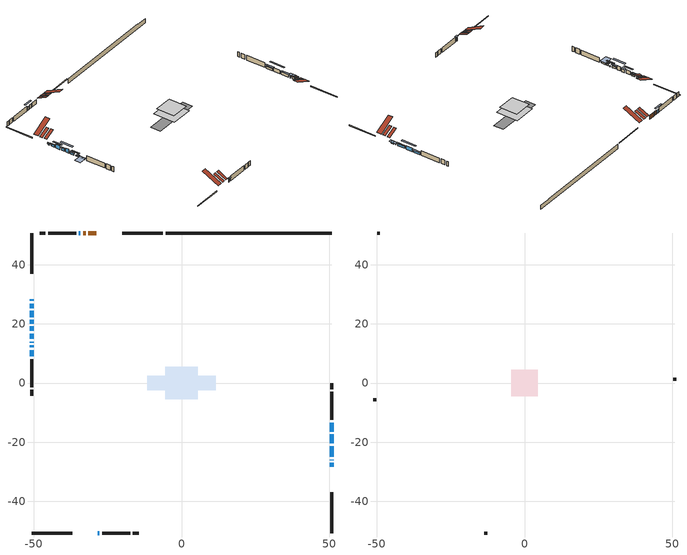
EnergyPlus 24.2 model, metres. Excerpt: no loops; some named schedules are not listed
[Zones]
conditioned space
 floor adiabatic (AdiabaticFloorConstruction): -5.51,-5.51 -5.51,5.51 5.51,5.51 5.51,-5.51 z0.46
 floor foundation (Slab1 construction): -11.55,-2.47 -11.55,2.47 11.55,2.47 11.55,-2.47 z-1.92
 wall outside (RimJoist1 construction): -6.3,50.72 -20.04,50.72 / -50.72,-50.72 -36.98,-50.72 / -50.72,50.72 -50.72,36.98 / 50.72,-50.72 50.72,-36.98 z0.46:0.76
 wall outside (AdiabaticWallConstruction 1): -28.75,50.72 -31.5,50.72 / -32.43,50.72 -33.24,50.72 z0.46:2.49
 wall outside (AdiabaticWallConstruction): -50.72,28.27 -50.72,27.75 / 50.72,-26.12 50.72,-25.94 z0.46:1.3; 50.72,-28.26 50.72,-27.04 z0.46:1.73; -50.72,26.83 -50.72,25.28 z0.46:1.5; -50.72,24.35 -50.72,22.26 / 50.72,-20.42 50.72,-17.37 z0.46:2.29; -50.72,21.34 -50.72,20.07 z0.46:1.83; -50.72,19.14 -50.72,17.61 z0.46:2.49; -50.72,16.69 -50.72,14.91 z0.46:1.32; -50.72,13.98 -50.72,13.67 z0.46:0.94; -34.17,50.72 -34.68,50.72 / -28.26,-50.72 -27.75,-50.72 z0.46:2.14; -50.72,12.75 -50.72,12.06 / 50.72,-16.45 50.72,-13.4 z0.46:1.35; -50.72,11.13 -50.72,9 z0.46:1.07; 50.72,-25.01 50.72,-21.35 z0.46:1.68
 wall outside (Wall1 construction): -35.61,50.72 -45.1,50.72 / -26.83,-50.72 -17.33,-50.72 / -50.72,8.07 -50.72,-1.43 / 50.72,-12.47 50.72,-2.97 z0.46:2.9
 wall outside (Wall2 construction): -46.03,50.72 -47.96,50.72 / -16.4,-50.72 -14.48,-50.72 / -50.72,-2.36 -50.72,-4.28 / 50.72,-2.05 50.72,-0.12 z0.46:2.9
 wall foundation (FoundationWall1 construction): -5.37,50.72,-1.92 -5.37,50.72,0.46 45.11,50.72,0.46 45.11,50.72,0.23 50.72,50.72,0.23 50.72,50.72,-1.92
 window (WindowConstruction 11): -50.72,28.26 -50.72,27.75 z0.46:1.3
 window (WindowConstruction 3): 50.72,-28.26 50.72,-27.04 z0.46:1.73
 window (WindowConstruction 4): -50.72,26.83 -50.72,25.28 z0.46:1.5
 window (WindowConstruction 5): -50.72,24.35 -50.72,22.26 z0.46:2.29
 window (WindowConstruction 6): -50.72,21.33 -50.72,20.07 z0.46:1.83
 window (WindowConstruction 7): -50.72,19.14 -50.72,17.61 z0.46:2.49
 window (WindowConstruction 8): -50.72,16.68 -50.72,14.91 z0.46:1.32
 window (WindowConstruction 9): -50.72,13.98 -50.72,13.67 z0.46:0.94
 window (WindowConstruction 12): -34.17,50.72 -34.68,50.72 z0.46:2.14
 window (WindowConstruction 10): -50.72,12.74 -50.72,12.06 z0.46:1.35
 window (WindowConstruction 15): -50.72,11.13 -50.72,9 z0.46:1.07
 window (WindowConstruction 13): -28.26,-50.72 -27.75,-50.72 z0.46:2.14
 window (WindowConstruction 14): 50.72,-26.12 50.72,-25.94 z0.46:1.3
 window (WindowConstruction): 50.72,-25.01 50.72,-21.35 z0.46:1.68
 window (WindowConstruction 1): 50.72,-20.42 50.72,-17.38 z0.46:2.29
 window (WindowConstruction 2): 50.72,-16.45 50.72,-13.4 z0.46:1.35
 door (Door): -28.75,50.72 -31.5,50.72 z0.46:2.49
 door (Door 1): -32.43,50.72 -33.24,50.72 z0.46:2.49
 ceiling adiabatic (AdiabaticFloorConstruction): 5.51,-5.51 5.51,5.51 -5.51,5.51 -5.51,-5.51 z0.46
 roof outside (Roof2 construction): -25.57,50.72,2.9 -25.57,45.99,5.26 -24.25,45.99,5.26 -24.25,50.72,2.9; -31.44,-50.72,2.9 -31.44,-45.99,5.26 -32.76,-45.99,5.26 -32.76,-50.72,2.9; -50.72,31.44,2.9 -45.99,31.44,5.26 -45.99,32.76,5.26 -50.72,32.76,2.9; 50.72,-31.44,2.9 45.99,-31.44,5.26 45.99,-32.76,5.26 50.72,-32.76,2.9
 roof outside (Roof3 construction): -27.82,50.72,2.9 -27.82,45.99,5.26 -26.5,45.99,5.26 -26.5,50.72,2.9; -29.19,-50.72,2.9 -29.19,-45.99,5.26 -30.51,-45.99,5.26 -30.51,-50.72,2.9; -50.72,29.19,2.9 -45.99,29.19,5.26 -45.99,30.51,5.26 -50.72,30.51,2.9; 50.72,-29.19,2.9 45.99,-29.19,5.26 45.99,-30.51,5.26 50.72,-30.51,2.9
attic - vented
 floor to conditioned space (Floor1 construction Reversed): -4.46,-4.46 -4.46,4.46 4.46,4.46 4.46,-4.46 z2.9
 wall outside (Wall3 construction): -48.89,50.72 -49.79,50.72 / -13.55,-50.72 -12.65,-50.72 / -50.72,-5.21 -50.72,-6.11 / 50.72,0.81 50.72,1.71 z0.46:2.9
 roof outside (Roof1 construction): -23.32,50.72,2.9 -23.32,42.28,7.12 -20.97,42.28,7.12 -20.97,50.72,2.9; -33.69,-50.72,2.9 -33.69,-42.28,7.12 -36.05,-42.28,7.12 -36.05,-50.72,2.9; -50.72,33.69,2.9 -42.28,33.69,7.12 -42.28,36.05,7.12 -50.72,36.05,2.9; 50.72,-33.69,2.9 42.28,-33.69,7.12 42.28,-36.05,7.12 50.72,-36.05,2.9
shading: -50.72,27.46 -50.72,28.56 -51.33,28.56 -51.33,27.46 z1.6; 50.72,-26.75 50.72,-28.56 51.94,-28.56 51.94,-26.75 z2.03; -50.72,24.98 -50.72,27.12 -51.33,27.12 -51.33,24.98 z1.8; -50.72,21.04 -50.72,25.57 -51.33,25.57 -51.33,21.04 z3.51; -50.72,19.77 -50.72,21.63 -51.33,21.63 -51.33,19.77 z2.13; -50.72,15.17 -50.72,21.58 -51.33,21.58 -51.33,15.17 z4.93; -50.72,14.3 -50.72,17.29 -51.33,17.29 -51.33,14.3 z1.93; -50.72,11.84 -50.72,15.81 -51.33,15.81 -51.33,11.84 z2.77; -36.51,50.72 -32.34,50.72 -32.34,51.33 -36.51,51.33 z3.97; -50.72,11.76 -50.72,13.04 -51.33,13.04 -51.33,11.76 z1.65; -50.72,8.7 -50.72,11.43 -54.68,11.43 -54.68,8.7 z1.37; -27.14,-50.72 -28.87,-50.72 -28.87,-51.33 -27.14,-51.33 z2.75; 50.72,-25.33 50.72,-26.72 51.94,-26.72 51.94,-25.33 z1.91; 50.72,-21.05 50.72,-25.31 51.33,-25.31 51.33,-21.05 z1.98; 50.72,-15.24 50.72,-22.55 51.33,-22.55 51.33,-15.24 z4.42; 50.72,-12.79 50.72,-17.06 51.33,-17.06 51.33,-12.79 z1.96
[Building]
Building 1: Terrain=Suburbs
[Site:Location]
Moncton Intl AP_NB: Latitude {deg}=46.11; Longitude {deg}=-64.68; Time Zone {hr}=-4; Elevation {m}=71; Keep Site Location Information=Yes
[Site:GroundTemperature:Shallow]
1.33672, -0.726403, -0.891626, 0.0874321, 4.0178, 7.92987, 11.3214, 13.4699, 13.6524, 11.905, 8.59993, 4.80787
[Site:WaterMainsTemperature]
Calculation Method=Schedule; Temperature Schedule=mains temperature schedule
[Material] Roughness=Rough; Thermal Absorptance=0.9
Name | Thickness {m} | Conductivity {W/m-K} | Density {kg/m3} | Specific Heat {J/kg-K} | Solar Absorptance | Visible Absorptance
asphalt or fiberglass shingles | 0.00635 | 0.162714 | 1121.4 | 1465.45 | 0.4 | 0.4
ceiling loosefill ins | 0.254 | 0.0480833 | 16.02 | 1046.75 | 0.7 | 0.7
ceiling stud and cavity | 0.1397 | 0.092792 | 65.682 | 1177.47 | 0.7 | 0.7
concrete 4.0 in. | 0.1016 | 1.803125 | 2242.8 | 837.4 | 0.7 | 0.7
concrete 8.0 in. | 0.2032 | 1.803125 | 2242.8 | 837.4 | 0.7 | 0.7
door material | 0.04445 | 0.053851 | 512.64 | 1214.23 | 0.7 | 0.7
exterior vertical ins | 0.0516128 | 0.029427 | 32.04 | 1214.23 | 0.7 | 0.7
floor covering | 0.0127 | 0.0433444 | 54.468 | 1339.84 | 0.6 | 0.6
floor rigid ins; wall rigid ins 1 | 0.512978 | 0.029427 | 32.04 | 1214.23 | 0.7 | 0.7
floor stud and cavity | 0.1397 | 1.75129 | 37.0049 | 1207.88 | 0.7 | 0.7
furniture material conditioned space 1 | 0.1524 | 0.115458 | 640.8 | 1214.23 | 0.6 | 0.6
gypsum board | 0.0127 | 0.160291 | 801 | 837.4 | 0.6 | 0.6
gypsum board 1 | 0.0127 | 0.160291 | 801 | 837.4 | 0.7 | 0.7
osb sheathing 0.5 in. | 0.0127 | 0.115458 | 512.64 | 1214.23 | 0.7 | 0.7
osb sheathing 0.75 in. | 0.01905 | 0.115458 | 512.64 | 1214.23 | 0.7 | 0.7
osb sheathing 2.0 in. | 0.0508 | 0.115458 | 512.64 | 1214.23 | 0.7 | 0.7
rim joist rigid ins; roof rigid ins; wall rigid ins | 0.051816 | 0.029427 | 32.04 | 1214.23 | 0.7 | 0.7
rim joist stud and cavity | 0.0508 | 0.0392742 | 125.044 | 1163.47 | 0.6 | 0.6
roof stud and cavity | 0.0889 | 3.51684 | 78.34581 | 1123.46 | 0.7 | 0.7
roof stud and cavity 1 | 0.2032 | 0.140028 | 78.34581 | 1123.46 | 0.7 | 0.7
slab rigid ins | 0.0309699 | 0.029427 | 32.04 | 1214.23 | 0.7 | 0.7
wall stud and cavity | 0.1397 | 0.260132 | 139.0536 | 1170.24 | 0.7 | 0.7
wall stud and cavity 1 | 0.1397 | 0.303987 | 139.0536 | 1170.24 | 0.7 | 0.7
wall stud and cavity 2 | 0.0889 | 6.1454 | 50.32683 | 1063.81 | 0.6 | 0.6
wall stud and cavity 3 | 0.0889 | 0.380278 | 52.3479 | 1209.89 | 0.7 | 0.7
wall stud and cavity 4 | 0.0889 | 0.391764 | 83.0341 | 1211.67 | 0.7 | 0.7
wood siding | 0.0254 | 0.102417 | 544.68 | 1172.36 | 0.4 | 0.4
wood siding 1 | 0.00254 | 0.102417 | 544.68 | 1172.36 | 0.4 | 0.4
wood siding 2; wood siding 3; wood siding 4 | 0.0254 | 0.102417 | 544.68 | 1172.36 | 0.7 | 0.7
[WindowMaterial:SimpleGlazingSystem]
Name | U-Factor {W/m2-K} | Solar Heat Gain Coefficient
WindowMaterial | 3.28813 | 0.6
WindowMaterial 1 | 3.290401 | 0.62
WindowMaterial 10 | 3.273367 | 0.47
WindowMaterial 11 | 3.25406 | 0.43
WindowMaterial 12 | 3.2711 | 0.49
WindowMaterial 13 | 3.02581 | 0.15
WindowMaterial 14 | 3.26996 | 0.48
WindowMaterial 2 | 3.28416 | 0.56
WindowMaterial 3 | 3.290401 | 0.57
WindowMaterial 4 | 3.28586 | 0.58
WindowMaterial 5 | 3.28586 | 0.59
WindowMaterial 6 | 3.27507 | 0.51
WindowMaterial 7 | 3.28927 | 0.62
WindowMaterial 8 | 3.28416 | 0.57
WindowMaterial 9 | 3.14732 | 0.25
[Construction]
AdiabaticFloorConstruction: floor stud and cavity, floor rigid ins, osb sheathing 0.75 in., floor covering
AdiabaticWallConstruction: wood siding 3, wall rigid ins 1, wall stud and cavity 3, gypsum board
AdiabaticWallConstruction 1: wood siding 4, wall rigid ins 1, wall stud and cavity 3, gypsum board
Door; Door 1: door material
Floor1 construction Reversed: gypsum board, ceiling stud and cavity, ceiling loosefill ins
FoundationWall1 construction: concrete 8.0 in., gypsum board 1
furniture construction conditioned space 1: furniture material conditioned space 1
PartitionWallConstruction: gypsum board, wall stud and cavity 4, gypsum board
RimJoist1 construction: wood siding 2, rim joist rigid ins, osb sheathing 2.0 in., rim joist stud and cavity
Roof1 construction: asphalt or fiberglass shingles
Roof2 construction: asphalt or fiberglass shingles, osb sheathing 0.5 in., roof stud and cavity, gypsum board
Roof3 construction: asphalt or fiberglass shingles, roof rigid ins, osb sheathing 0.75 in., roof stud and cavity 1, gypsum board
Slab1 construction: slab rigid ins, concrete 4.0 in.
Wall1 construction: wood siding, wall rigid ins, osb sheathing 0.5 in., wall stud and cavity, gypsum board
Wall2 construction: wood siding, wall rigid ins, osb sheathing 0.5 in., wall stud and cavity 1, gypsum board
Wall3 construction: wood siding 1, wall stud and cavity 2
WindowConstruction: WindowMaterial
WindowConstruction 1: WindowMaterial 1
WindowConstruction 10: WindowMaterial 10
WindowConstruction 11: WindowMaterial 11
WindowConstruction 12; WindowConstruction 13: WindowMaterial 12
WindowConstruction 14: WindowMaterial 13
WindowConstruction 15: WindowMaterial 14
WindowConstruction 2: WindowMaterial 2
WindowConstruction 3: WindowMaterial 3
WindowConstruction 4: WindowMaterial 4
WindowConstruction 5: WindowMaterial 5
WindowConstruction 6: WindowMaterial 6
WindowConstruction 7: WindowMaterial 7
WindowConstruction 8: WindowMaterial 8
WindowConstruction 9: WindowMaterial 9
[Zone] Multiplier=1; Part of Total Floor Area=Yes
Name | Volume {m3}
attic - vented | 52.864
conditioned space | 642.1
[Space]
Name | Zone | Volume {m3}
attic - vented 1 | attic - vented | 52.864
conditioned space 1 | conditioned space | 642.1
[ZoneInfiltration:EffectiveLeakageArea]
infil attic - vented 1: Zone or Space=attic - vented 1; Schedule=Always On Discrete; Effective Air Leakage Area {cm2}=2806.94; Stack Coefficient=0.000462808; Wind Coefficient=1.45352e-05
[ZoneMixing]
whole house fan mix: Zone or Space=attic - vented; Schedule=Always On Continuous; Design Flow Rate Calculation Method=Flow/Zone; Design Flow Rate {m3/s}=0; Source Zone or Space=conditioned space
[SurfaceProperty:ExposedFoundationPerimeter]
Slab1: Exposed Perimeter Calculation Method=TotalExposedPerimeter; Total Exposed Perimeter {m}=56.084
[InternalMass] Zone or ZoneList=conditioned space; Space or SpaceList=conditioned space 1
Name | Construction | Surface Area {m2}
furniture mass conditioned space 1 | furniture construction conditioned space 1 | 94.1201
partition wall mass | PartitionWallConstruction | 235.3
[Lights]
interior lighting: Zone or ZoneList or Space or SpaceList=conditioned space 1; Schedule=interior lighting schedule; Design Level Calculation Method=LightingLevel; Lighting Level {W}=343.2; Return Air Fraction=0; Fraction Radiant=0.6; Fraction Visible=0.2; Fraction Replaceable=1
[People]
occupants: Zone or ZoneList or Space or SpaceList=conditioned space 1; Number of People Schedule=occupants schedule; Number of People Calculation Method=People; Number of People=3; Fraction Radiant=0.314171; Sensible Heat Fraction=0.56303; Activity Level Schedule=occupants activity schedule; Carbon Dioxide Generation Rate {m3/s-W}=0; Enable ASHRAE 55 Comfort Warnings=No; Mean Radiant Temperature Calculation Type=EnclosureAveraged
[ElectricEquipment] Zone or ZoneList or Space or SpaceList=conditioned space 1; Design Level Calculation Method=EquipmentLevel
Name | Schedule | Design Level {W} | Fraction Latent | Fraction Radiant | Fraction Lost
clothes dryer | clothes dryer schedule | 140.772 | 0.015 | 0.081 | 0.85
clothes washer | clothes washer schedule | 32.1985 | 0.03 | 0.162 | 0.7
cooking range | cooking range schedule | 215.147 | 0.08 | 0.432 | 0.2
dishwasher | dishwasher schedule | 66.8632 | 0.3 | 0.18 | 0.4
fridge | fridge schedule | 72.9452 | 0 | 0.6 | 0
mech vent house fan | mech vent house fan schedule | 19.9167 | 0 | 0 | 0.5
mech vent house fan cfis | mech vent house fan cfis schedule | 0 | 0 | 0 | 0
misc plug loads | misc plug loads schedule | 494.7 | 0.045 | 0.513 | 0.1
whole house fan | Always On Discrete | 0 | 0 | 0 | 1
[OtherEquipment] Zone or ZoneList or Space or SpaceList=conditioned space 1; Design Level Calculation Method=EquipmentLevel
Name | Fuel Type | Schedule | Design Level {W} | Fraction Latent | Fraction Radiant | Fraction Lost
clothes dryer 1 | Electricity | clothes dryer schedule | 0 | 0.015 | 0.081 | 0.85
cooking range 1 | Electricity | cooking range schedule | 0 | 0.08 | 0.432 | 0.2
general water use latent | None | general water use schedule | 62.594 | 1 | 0 | 0
general water use sensible | None | general water use schedule | -61.6891 | 0 | 0.6 | 0
mech vent house fan latent load | None | Always On Discrete | 0 | 1 | 0 | 0
mech vent house fan sensible load | None | Always On Discrete | 0 | 0 | 0 | 0
water heater energy adjustment1 | Electricity | Always On Discrete | 0.01 | 0 | 0 | 1
[ZoneInfiltration:DesignFlowRate] Zone or ZoneList or Space or SpaceList=conditioned space 1; Schedule=Always On Discrete; Design Flow Rate Calculation Method=Flow/Zone; Design Flow Rate {m3/s}=0
infil flow; natural vent flow; whole house fan flow
[Foundation:Kiva]
Foundation Kiva 1: Initial Indoor Air Temperature {C}=18; Wall Height Above Grade {m}=0.460004; Wall Depth Below Slab {m}=0.2032; Custom Block Material Name 1=exterior vertical ins; Custom Block Depth 1 {m}=2.38; Custom Block X Position 1 {m}=0.2159; Custom Block Z Position 1 {m}=0
[Foundation:Kiva:Settings]
Soil Conductivity {W/m-K}=0.849921; Soil Density {kg/m3}=1842.3; Soil Specific Heat {J/kg-K}=418.7; Ground Solar Absorptivity=0.9; Ground Thermal Absorptivity=0.9; Ground Surface Roughness {m}=0.03; Far-Field Width {m}=40; Deep-Ground Boundary Condition=ZeroFlux; Deep-Ground Depth {m}=40; Minimum Cell Dimension {m}=0.2; Maximum Cell Growth Coefficient=3; Simulation Timestep=Timestep
[Exterior:Lights]
exterior lighting: Schedule=exterior lighting schedule; Design Level {W}=75.6
[Schedule:Constant]
Name | Hourly Value
Always On Continuous; mech vent house fan schedule; mech vent house fan cfis schedule; Always On Discrete | 1
occupants activity schedule | 117.228
fridge schedule | 0
[Schedule:Week:Daily]
interior lighting schedule Week Rule - Jan1-Jan27: interior lighting schedule day, interior lighting schedule day, interior lighting schedule day, interior lighting schedule day, interior lighting schedule day, interior lighting schedule day, interior lighting schedule day, interior lighting schedule default day, interior lighting schedule default day, interior lighting schedule default day, interior lighting schedule default day, interior lighting schedule default day
interior lighting schedule Week Rule - Jan28-Feb3: interior lighting schedule day, interior lighting schedule day, interior lighting schedule day, interior lighting schedule day, interior lighting schedule day 1, interior lighting schedule day 1, interior lighting schedule day 1, interior lighting schedule default day, interior lighting schedule default day, interior lighting schedule default day, interior lighting schedule default day, interior lighting schedule default day
interior lighting schedule Week Rule - Feb4-Feb24: interior lighting schedule day 1, interior lighting schedule day 1, interior lighting schedule day 1, interior lighting schedule day 1, interior lighting schedule day 1, interior lighting schedule day 1, interior lighting schedule day 1, interior lighting schedule default day, interior lighting schedule default day, interior lighting schedule default day, interior lighting schedule default day, interior lighting schedule default day
interior lighting schedule Week Rule - Feb25-Mar3: interior lighting schedule day 1, interior lighting schedule day 1, interior lighting schedule day 1, interior lighting schedule day 1, interior lighting schedule day 2, interior lighting schedule day 2, interior lighting schedule day 2, interior lighting schedule default day, interior lighting schedule default day, interior lighting schedule default day, interior lighting schedule default day, interior lighting schedule default day
interior lighting schedule Week Rule - Mar4-Mar31: interior lighting schedule day 2, interior lighting schedule day 2, interior lighting schedule day 2, interior lighting schedule day 2, interior lighting schedule day 2, interior lighting schedule day 2, interior lighting schedule day 2, interior lighting schedule default day, interior lighting schedule default day, interior lighting schedule default day, interior lighting schedule default day, interior lighting schedule default day
interior lighting schedule Week Rule - Apr1-Apr28: interior lighting schedule day 3, interior lighting schedule day 3, interior lighting schedule day 3, interior lighting schedule day 3, interior lighting schedule day 3, interior lighting schedule day 3, interior lighting schedule day 3, interior lighting schedule default day, interior lighting schedule default day, interior lighting schedule default day, interior lighting schedule default day, interior lighting schedule default day
interior lighting schedule Week Rule - Apr29-May5: interior lighting schedule day 3, interior lighting schedule day 3, interior lighting schedule day 4, interior lighting schedule day 4, interior lighting schedule day 4, interior lighting schedule day 4, interior lighting schedule day 4, interior lighting schedule default day, interior lighting schedule default day, interior lighting schedule default day, interior lighting schedule default day, interior lighting schedule default day
interior lighting schedule Week Rule - May6-May26: interior lighting schedule day 4, interior lighting schedule day 4, interior lighting schedule day 4, interior lighting schedule day 4, interior lighting schedule day 4, interior lighting schedule day 4, interior lighting schedule day 4, interior lighting schedule default day, interior lighting schedule default day, interior lighting schedule default day, interior lighting schedule default day, interior lighting schedule default day
interior lighting schedule Week Rule - May27-Jun2: interior lighting schedule day 4, interior lighting schedule day 4, interior lighting schedule day 4, interior lighting schedule day 4, interior lighting schedule day 4, interior lighting schedule day 5, interior lighting schedule day 5, interior lighting schedule default day, interior lighting schedule default day, interior lighting schedule default day, interior lighting schedule default day, interior lighting schedule default day
interior lighting schedule Week Rule - Jun3-Jun30: interior lighting schedule day 5, interior lighting schedule day 5, interior lighting schedule day 5, interior lighting schedule day 5, interior lighting schedule day 5, interior lighting schedule day 5, interior lighting schedule day 5, interior lighting schedule default day, interior lighting schedule default day, interior lighting schedule default day, interior lighting schedule default day, interior lighting schedule default day
interior lighting schedule Week Rule - Jul1-Jul28: interior lighting schedule day 6, interior lighting schedule day 6, interior lighting schedule day 6, interior lighting schedule day 6, interior lighting schedule day 6, interior lighting schedule day 6, interior lighting schedule day 6, interior lighting schedule default day, interior lighting schedule default day, interior lighting schedule default day, interior lighting schedule default day, interior lighting schedule default day
interior lighting schedule Week Rule - Jul29-Aug4: interior lighting schedule day 6, interior lighting schedule day 6, interior lighting schedule day 6, interior lighting schedule day 7, interior lighting schedule day 7, interior lighting schedule day 7, interior lighting schedule day 7, interior lighting schedule default day, interior lighting schedule default day, interior lighting schedule default day, interior lighting schedule default day, interior lighting schedule default day
interior lighting schedule Week Rule - Aug5-Aug25: interior lighting schedule day 7, interior lighting schedule day 7, interior lighting schedule day 7, interior lighting schedule day 7, interior lighting schedule day 7, interior lighting schedule day 7, interior lighting schedule day 7, interior lighting schedule default day, interior lighting schedule default day, interior lighting schedule default day, interior lighting schedule default day, interior lighting schedule default day
interior lighting schedule Week Rule - Aug26-Sep1: interior lighting schedule day 7, interior lighting schedule day 7, interior lighting schedule day 7, interior lighting schedule day 7, interior lighting schedule day 7, interior lighting schedule day 7, interior lighting schedule day 8, interior lighting schedule default day, interior lighting schedule default day, interior lighting schedule default day, interior lighting schedule default day, interior lighting schedule default day
interior lighting schedule Week Rule - Sep2-Sep29: interior lighting schedule day 8, interior lighting schedule day 8, interior lighting schedule day 8, interior lighting schedule day 8, interior lighting schedule day 8, interior lighting schedule day 8, interior lighting schedule day 8, interior lighting schedule default day, interior lighting schedule default day, interior lighting schedule default day, interior lighting schedule default day, interior lighting schedule default day
interior lighting schedule Week Rule - Sep30-Oct6: interior lighting schedule day 8, interior lighting schedule day 9, interior lighting schedule day 9, interior lighting schedule day 9, interior lighting schedule day 9, interior lighting schedule day 9, interior lighting schedule day 9, interior lighting schedule default day, interior lighting schedule default day, interior lighting schedule default day, interior lighting schedule default day, interior lighting schedule default day
interior lighting schedule Week Rule - Oct7-Oct27: interior lighting schedule day 9, interior lighting schedule day 9, interior lighting schedule day 9, interior lighting schedule day 9, interior lighting schedule day 9, interior lighting schedule day 9, interior lighting schedule day 9, interior lighting schedule default day, interior lighting schedule default day, interior lighting schedule default day, interior lighting schedule default day, interior lighting schedule default day
interior lighting schedule Week Rule - Oct28-Nov3: interior lighting schedule day 9, interior lighting schedule day 9, interior lighting schedule day 9, interior lighting schedule day 9, interior lighting schedule day 10, interior lighting schedule day 10, interior lighting schedule day 10, interior lighting schedule default day, interior lighting schedule default day, interior lighting schedule default day, interior lighting schedule default day, interior lighting schedule default day
interior lighting schedule Week Rule - Nov4-Nov24: interior lighting schedule day 10, interior lighting schedule day 10, interior lighting schedule day 10, interior lighting schedule day 10, interior lighting schedule day 10, interior lighting schedule day 10, interior lighting schedule day 10, interior lighting schedule default day, interior lighting schedule default day, interior lighting schedule default day, interior lighting schedule default day, interior lighting schedule default day
interior lighting schedule Week Rule - Nov25-Dec1: interior lighting schedule day 10, interior lighting schedule day 10, interior lighting schedule day 10, interior lighting schedule day 10, interior lighting schedule day 10, interior lighting schedule day 10, interior lighting schedule day 11, interior lighting schedule default day, interior lighting schedule default day, interior lighting schedule default day, interior lighting schedule default day, interior lighting schedule default day
interior lighting schedule Week Rule - Dec2-Dec31: interior lighting schedule day 11, interior lighting schedule day 11, interior lighting schedule day 11, interior lighting schedule day 11, interior lighting schedule day 11, interior lighting schedule day 11, interior lighting schedule day 11, interior lighting schedule default day, interior lighting schedule default day, interior lighting schedule default day, interior lighting schedule default day, interior lighting schedule default day
occupants schedule Week Rule - Jan1-Dec31: occupants schedule day, occupants schedule day, occupants schedule day, occupants schedule day, occupants schedule day, occupants schedule day, occupants schedule day, occupants schedule default day, occupants schedule default day, occupants schedule default day, occupants schedule default day, occupants schedule default day
clothes dryer schedule Week Rule - Jan1-Dec31: clothes dryer schedule day, clothes dryer schedule day, clothes dryer schedule day, clothes dryer schedule day, clothes dryer schedule day, clothes dryer schedule day, clothes dryer schedule day, clothes dryer schedule default day, clothes dryer schedule default day, clothes dryer schedule default day, clothes dryer schedule default day, clothes dryer schedule default day
clothes washer schedule Week Rule - Jan1-Dec31: clothes washer schedule day, clothes washer schedule day, clothes washer schedule day, clothes washer schedule day, clothes washer schedule day, clothes washer schedule day, clothes washer schedule day, clothes washer schedule default day, clothes washer schedule default day, clothes washer schedule default day, clothes washer schedule default day, clothes washer schedule default day
cooking range schedule Week Rule - Jan1-Dec31: cooking range schedule day, cooking range schedule day, cooking range schedule day, cooking range schedule day, cooking range schedule day, cooking range schedule day, cooking range schedule day, cooking range schedule default day, cooking range schedule default day, cooking range schedule default day, cooking range schedule default day, cooking range schedule default day
dishwasher schedule Week Rule - Jan1-Dec31: dishwasher schedule day, dishwasher schedule day, dishwasher schedule day, dishwasher schedule day, dishwasher schedule day, dishwasher schedule day, dishwasher schedule day, dishwasher schedule default day, dishwasher schedule default day, dishwasher schedule default day, dishwasher schedule default day, dishwasher schedule default day
misc plug loads schedule Week Rule - Jan1-Dec31: misc plug loads schedule day, misc plug loads schedule day, misc plug loads schedule day, misc plug loads schedule day, misc plug loads schedule day, misc plug loads schedule day, misc plug loads schedule day, misc plug loads schedule default day, misc plug loads schedule default day, misc plug loads schedule default day, misc plug loads schedule default day, misc plug loads schedule default day
general water use schedule Week Rule - Jan1-Dec31: general water use schedule day, general water use schedule day, general water use schedule day, general water use schedule day, general water use schedule day, general water use schedule day, general water use schedule day, general water use schedule default day, general water use schedule default day, general water use schedule default day, general water use schedule default day, general water use schedule default day
exterior lighting schedule Week Rule - Jan1-Jan27: exterior lighting schedule day, exterior lighting schedule day, exterior lighting schedule day, exterior lighting schedule day, exterior lighting schedule day, exterior lighting schedule day, exterior lighting schedule day, exterior lighting schedule default day, exterior lighting schedule default day, exterior lighting schedule default day, exterior lighting schedule default day, exterior lighting schedule default day
exterior lighting schedule Week Rule - Jan28-Feb3: exterior lighting schedule day, exterior lighting schedule day, exterior lighting schedule day, exterior lighting schedule day, exterior lighting schedule day 1, exterior lighting schedule day 1, exterior lighting schedule day 1, exterior lighting schedule default day, exterior lighting schedule default day, exterior lighting schedule default day, exterior lighting schedule default day, exterior lighting schedule default day
exterior lighting schedule Week Rule - Feb4-Feb24: exterior lighting schedule day 1, exterior lighting schedule day 1, exterior lighting schedule day 1, exterior lighting schedule day 1, exterior lighting schedule day 1, exterior lighting schedule day 1, exterior lighting schedule day 1, exterior lighting schedule default day, exterior lighting schedule default day, exterior lighting schedule default day, exterior lighting schedule default day, exterior lighting schedule default day
exterior lighting schedule Week Rule - Feb25-Mar3: exterior lighting schedule day 1, exterior lighting schedule day 1, exterior lighting schedule day 1, exterior lighting schedule day 1, exterior lighting schedule day 2, exterior lighting schedule day 2, exterior lighting schedule day 2, exterior lighting schedule default day, exterior lighting schedule default day, exterior lighting schedule default day, exterior lighting schedule default day, exterior lighting schedule default day
exterior lighting schedule Week Rule - Mar4-Mar31: exterior lighting schedule day 2, exterior lighting schedule day 2, exterior lighting schedule day 2, exterior lighting schedule day 2, exterior lighting schedule day 2, exterior lighting schedule day 2, exterior lighting schedule day 2, exterior lighting schedule default day, exterior lighting schedule default day, exterior lighting schedule default day, exterior lighting schedule default day, exterior lighting schedule default day
exterior lighting schedule Week Rule - Apr1-Apr28: exterior lighting schedule day 3, exterior lighting schedule day 3, exterior lighting schedule day 3, exterior lighting schedule day 3, exterior lighting schedule day 3, exterior lighting schedule day 3, exterior lighting schedule day 3, exterior lighting schedule default day, exterior lighting schedule default day, exterior lighting schedule default day, exterior lighting schedule default day, exterior lighting schedule default day
exterior lighting schedule Week Rule - Apr29-May5: exterior lighting schedule day 3, exterior lighting schedule day 3, exterior lighting schedule day 4, exterior lighting schedule day 4, exterior lighting schedule day 4, exterior lighting schedule day 4, exterior lighting schedule day 4, exterior lighting schedule default day, exterior lighting schedule default day, exterior lighting schedule default day, exterior lighting schedule default day, exterior lighting schedule default day
exterior lighting schedule Week Rule - May6-May26: exterior lighting schedule day 4, exterior lighting schedule day 4, exterior lighting schedule day 4, exterior lighting schedule day 4, exterior lighting schedule day 4, exterior lighting schedule day 4, exterior lighting schedule day 4, exterior lighting schedule default day, exterior lighting schedule default day, exterior lighting schedule default day, exterior lighting schedule default day, exterior lighting schedule default day
exterior lighting schedule Week Rule - May27-Jun2: exterior lighting schedule day 4, exterior lighting schedule day 4, exterior lighting schedule day 4, exterior lighting schedule day 4, exterior lighting schedule day 4, exterior lighting schedule day 5, exterior lighting schedule day 5, exterior lighting schedule default day, exterior lighting schedule default day, exterior lighting schedule default day, exterior lighting schedule default day, exterior lighting schedule default day
exterior lighting schedule Week Rule - Jun3-Jun30: exterior lighting schedule day 5, exterior lighting schedule day 5, exterior lighting schedule day 5, exterior lighting schedule day 5, exterior lighting schedule day 5, exterior lighting schedule day 5, exterior lighting schedule day 5, exterior lighting schedule default day, exterior lighting schedule default day, exterior lighting schedule default day, exterior lighting schedule default day, exterior lighting schedule default day
exterior lighting schedule Week Rule - Jul1-Jul28: exterior lighting schedule day 6, exterior lighting schedule day 6, exterior lighting schedule day 6, exterior lighting schedule day 6, exterior lighting schedule day 6, exterior lighting schedule day 6, exterior lighting schedule day 6, exterior lighting schedule default day, exterior lighting schedule default day, exterior lighting schedule default day, exterior lighting schedule default day, exterior lighting schedule default day
exterior lighting schedule Week Rule - Jul29-Aug4: exterior lighting schedule day 6, exterior lighting schedule day 6, exterior lighting schedule day 6, exterior lighting schedule day 7, exterior lighting schedule day 7, exterior lighting schedule day 7, exterior lighting schedule day 7, exterior lighting schedule default day, exterior lighting schedule default day, exterior lighting schedule default day, exterior lighting schedule default day, exterior lighting schedule default day
exterior lighting schedule Week Rule - Aug5-Aug25: exterior lighting schedule day 7, exterior lighting schedule day 7, exterior lighting schedule day 7, exterior lighting schedule day 7, exterior lighting schedule day 7, exterior lighting schedule day 7, exterior lighting schedule day 7, exterior lighting schedule default day, exterior lighting schedule default day, exterior lighting schedule default day, exterior lighting schedule default day, exterior lighting schedule default day
exterior lighting schedule Week Rule - Aug26-Sep1: exterior lighting schedule day 7, exterior lighting schedule day 7, exterior lighting schedule day 7, exterior lighting schedule day 7, exterior lighting schedule day 7, exterior lighting schedule day 7, exterior lighting schedule day 8, exterior lighting schedule default day, exterior lighting schedule default day, exterior lighting schedule default day, exterior lighting schedule default day, exterior lighting schedule default day
[Schedule:Year]
interior lighting schedule: interior lighting schedule Week Rule - Jan1-Jan27, 1, 1, 1, 27, interior lighting schedule Week Rule - Jan28-Feb3, 1, 28, 2, 3, interior lighting schedule Week Rule - Feb4-Feb24, 2, 4, 2, 24, interior lighting schedule Week Rule - Feb25-Mar3, 2, 25, 3, 3, interior lighting schedule Week Rule - Mar4-Mar31, 3, 4, 3, 31, interior lighting schedule Week Rule - Apr1-Apr28, 4, 1, 4, 28, interior lighting schedule Week Rule - Apr29-May5, 4, 29, 5, 5, interior lighting schedule Week Rule - May6-May26, 5, 6, 5, 26, interior lighting schedule Week Rule - May27-Jun2, 5, 27, 6, 2, interior lighting schedule Week Rule - Jun3-Jun30, 6, 3, 6, 30, interior lighting schedule Week Rule - Jul1-Jul28, 7, 1, 7, 28, interior lighting schedule Week Rule - Jul29-Aug4, 7, 29, 8, 4, interior lighting schedule Week Rule - Aug5-Aug25, 8, 5, 8, 25, interior lighting schedule Week Rule - Aug26-Sep1, 8, 26, 9, 1, interior lighting schedule Week Rule - Sep2-Sep29, 9, 2, 9, 29, interior lighting schedule Week Rule - Sep30-Oct6, 9, 30, 10, 6, interior lighting schedule Week Rule - Oct7-Oct27, 10, 7, 10, 27, interior lighting schedule Week Rule - Oct28-Nov3, 10, 28, 11, 3, interior lighting schedule Week Rule - Nov4-Nov24, 11, 4, 11, 24, interior lighting schedule Week Rule - Nov25-Dec1, 11, 25, 12, 1, interior lighting schedule Week Rule - Dec2-Dec31, 12, 2, 12, 31
occupants schedule: occupants schedule Week Rule - Jan1-Dec31, 1, 1, 12, 31
clothes dryer schedule: clothes dryer schedule Week Rule - Jan1-Dec31, 1, 1, 12, 31
clothes washer schedule: clothes washer schedule Week Rule - Jan1-Dec31, 1, 1, 12, 31
cooking range schedule: cooking range schedule Week Rule - Jan1-Dec31, 1, 1, 12, 31
dishwasher schedule: dishwasher schedule Week Rule - Jan1-Dec31, 1, 1, 12, 31
misc plug loads schedule: misc plug loads schedule Week Rule - Jan1-Dec31, 1, 1, 12, 31
general water use schedule: general water use schedule Week Rule - Jan1-Dec31, 1, 1, 12, 31
exterior lighting schedule: exterior lighting schedule Week Rule - Jan1-Jan27, 1, 1, 1, 27, exterior lighting schedule Week Rule - Jan28-Feb3, 1, 28, 2, 3, exterior lighting schedule Week Rule - Feb4-Feb24, 2, 4, 2, 24, exterior lighting schedule Week Rule - Feb25-Mar3, 2, 25, 3, 3, exterior lighting schedule Week Rule - Mar4-Mar31, 3, 4, 3, 31, exterior lighting schedule Week Rule - Apr1-Apr28, 4, 1, 4, 28, exterior lighting schedule Week Rule - Apr29-May5, 4, 29, 5, 5, exterior lighting schedule Week Rule - May6-May26, 5, 6, 5, 26, exterior lighting schedule Week Rule - May27-Jun2, 5, 27, 6, 2, exterior lighting schedule Week Rule - Jun3-Jun30, 6, 3, 6, 30, exterior lighting schedule Week Rule - Jul1-Jul28, 7, 1, 7, 28, exterior lighting schedule Week Rule - Jul29-Aug4, 7, 29, 8, 4, exterior lighting schedule Week Rule - Aug5-Aug25, 8, 5, 8, 25, exterior lighting schedule Week Rule - Aug26-Sep1, 8, 26, 9, 1, exterior lighting schedule Week Rule - Sep2-Sep29, 9, 2, 9, 29, exterior lighting schedule Week Rule - Sep30-Oct6, 9, 30, 10, 6, exterior lighting schedule Week Rule - Oct7-Oct27, 10, 7, 10, 27, exterior lighting schedule Week Rule - Oct28-Nov3, 10, 28, 11, 3, exterior lighting schedule Week Rule - Nov4-Nov24, 11, 4, 11, 24, exterior lighting schedule Week Rule - Nov25-Dec1, 11, 25, 12, 1, exterior lighting schedule Week Rule - Dec2-Dec31, 12, 2, 12, 31
[Schedule:Compact]
mains temperature schedule: Through: 01/01, For: AllDays, Until: 24:00, 6.09, Through: 01/02, For: AllDays, Until: 24:00, 6.02167, Through: 01/03, For: AllDays, Until: 24:00, 5.95444, Through: 01/04, For: AllDays, Until: 24:00, 5.88833, Through: 01/05, For: AllDays, Until: 24:00, 5.82333, Through: 01/06, For: AllDays, Until: 24:00, 5.75944, Through: 01/07, For: AllDays, Until: 24:00, 5.69667, Through: 01/08, For: AllDays, Until: 24:00, 5.635, Through: 01/09, For: AllDays, Until: 24:00, 5.57444, Through: 01/10, For: AllDays, Until: 24:00, 5.515, Through: 01/11, For: AllDays, Until: 24:00, 5.45722, Through: 01/12, For: AllDays, Until: 24:00, 5.4, Through: 01/13, For: AllDays, Until: 24:00, 5.34444, Through: 01/14, For: AllDays, Until: 24:00, 5.29, Through: 01/15, For: AllDays, Until: 24:00, 5.23667, Through: 01/16, For: AllDays, Until: 24:00, 5.18444, Through: 01/17, For: AllDays, Until: 24:00, 5.13389, Through: 01/18, For: AllDays, Until: 24:00, 5.085, Through: 01/19, For: AllDays, Until: 24:00, 5.03667, Through: 01/20, For: AllDays, Until: 24:00, 4.99, Through: 01/21, For: AllDays, Until: 24:00, 4.94444, Through: 01/22, For: AllDays, Until: 24:00, 4.90056, Through: 01/23, For: AllDays, Until: 24:00, 4.85833, Through: 01/24, For: AllDays, Until: 24:00, 4.81722, Through: 01/25, For: AllDays, Until: 24:00, 4.77722, Through: 01/26, For: AllDays, Until: 24:00, 4.73889, Through: 01/27, For: AllDays, Until: 24:00, 4.70167, Through: 01/28, For: AllDays, Until: 24:00, 4.66611, Through: 01/29, For: AllDays, Until: 24:00, 4.63222, Through: 01/30, For: AllDays, Until: 24:00, 4.59944, Through: 01/31, For: AllDays, Until: 24:00, 4.56833, Through: 02/01, For: AllDays, Until: 24:00, 4.53889, Through: 02/02, For: AllDays, Until: 24:00, 4.51056, Through: 02/03, For: AllDays, Until: 24:00, 4.48389, Through: 02/04, For: AllDays, Until: 24:00, 4.45889, Through: 02/05, For: AllDays, Until: 24:00, 4.435, Through: 02/06, For: AllDays, Until: 24:00, 4.41278, Through: 02/07, For: AllDays, Until: 24:00, 4.39222, Through: 02/08, For: AllDays, Until: 24:00, 4.37333, Through: 02/09, For: AllDays, Until: 24:00, 4.35556, Through: 02/10, For: AllDays, Until: 24:00, 4.33944, Through: 02/11, For: AllDays, Until: 24:00, 4.325, Through: 02/12, For: AllDays, Until: 24:00, 4.31222, Through: 02/13, For: AllDays, Until: 24:00, 4.30056, Through: 02/14, For: AllDays, Until: 24:00, 4.29056, Through: 02/15, For: AllDays, Until: 24:00, 4.28222, Through: 02/16, For: AllDays, Until: 24:00, 4.27556, Through: 02/17, For: AllDays, Until: 24:00, 4.27056, Through: 02/18, For: AllDays, Until: 24:00, 4.26667, Through: 02/19, For: AllDays, Until: 24:00, 4.265, Through: 02/20, For: AllDays, Until: 24:00, 4.26444, Through: 02/21, For: AllDays, Until: 24:00, 4.26556, Through: 02/22, For: AllDays, Until: 24:00, 4.26833, Through: 02/23, For: AllDays, Until: 24:00, 4.27222, Through: 02/24, For: AllDays, Until: 24:00, 4.27833, Through: 02/25, For: AllDays, Until: 24:00, 4.28556, Through: 02/26, For: AllDays, Until: 24:00, 4.29444, Through: 02/27, For: AllDays, Until: 24:00, 4.305, Through: 02/28, For: AllDays, Until: 24:00, 4.31667, Through: 03/01, For: AllDays, Until: 24:00, 4.33056, Through: 03/02, For: AllDays, Until: 24:00, 4.34556, Through: 03/03, For: AllDays, Until: 24:00, 4.36222, Through: 03/04, For: AllDays, Until: 24:00, 4.38, Through: 03/05, For: AllDays, Until: 24:00, 4.4, Through: 03/06, For: AllDays, Until: 24:00, 4.42111, Through: 03/07, For: AllDays, Until: 24:00, 4.44389, Through: 03/08, For: AllDays, Until: 24:00, 4.46833, Through: 03/09, For: AllDays, Until: 24:00, 4.49389, Through: 03/10, For: AllDays, Until: 24:00, 4.52111, Through: 03/11, For: AllDays, Until: 24:00, 4.55, Through: 03/12, For: AllDays, Until: 24:00, 4.58, Through: 03/13, For: AllDays, Until: 24:00, 4.61167, Through: 03/14, For: AllDays, Until: 24:00, 4.645, Through: 03/15, For: AllDays, Until: 24:00, 4.67944, Through: 03/16, For: AllDays, Until: 24:00, 4.71556, Through: 03/17, For: AllDays, Until: 24:00, 4.75333, Through: 03/18, For: AllDays, Until: 24:00, 4.79222, Through: 03/19, For: AllDays, Until: 24:00, 4.83222, Through: 03/20, For: AllDays, Until: 24:00, 4.87444, Through: 03/21, For: AllDays, Until: 24:00, 4.91722, Through: 03/22, For: AllDays, Until: 24:00, 4.96167, Through: 03/23, For: AllDays, Until: 24:00, 5.00778, Through: 03/24, For: AllDays, Until: 24:00, 5.055, Through: 03/25, For: AllDays, Until: 24:00, 5.10333, Through: 03/26, For: AllDays, Until: 24:00, 5.15333, Through: 03/27, For: AllDays, Until: 24:00, 5.20444, Through: 03/28, For: AllDays, Until: 24:00, 5.25667, Through: 03/29, For: AllDays, Until: 24:00, 5.31056, Through: 03/30, For: AllDays, Until: 24:00, 5.36556, Through: 03/31, For: AllDays, Until: 24:00, 5.42167, Through: 04/01, For: AllDays, Until: 24:00, 5.47889, Through: 04/02, For: AllDays, Until: 24:00, 5.53778, Through: 04/03, For: AllDays, Until: 24:00, 5.59722, Through: 04/04, For: AllDays, Until: 24:00, 5.65833, Through: 04/05, For: AllDays, Until: 24:00, 5.72056, Through: 04/06, For: AllDays, Until: 24:00, 5.78389, Through: 04/07, For: AllDays, Until: 24:00, 5.84833, Through: 04/08, For: AllDays, Until: 24:00, 5.91333, Through: 04/09, For: AllDays, Until: 24:00, 5.98, Through: 04/10, For: AllDays, Until: 24:00, 6.04778, Through: 04/11, For: AllDays, Until: 24:00, 6.11667, Through: 04/12, For: AllDays, Until: 24:00, 6.18611, Through: 04/13, For: AllDays, Until: 24:00, 6.25667, Through: 04/14, For: AllDays, Until: 24:00, 6.32833, Through: 04/15, For: AllDays, Until: 24:00, 6.40111, Through: 04/16, For: AllDays, Until: 24:00, 6.47444, Through: 04/17, For: AllDays, Until: 24:00, 6.54889, Through: 04/18, For: AllDays, Until: 24:00, 6.62444, Through: 04/19, For: AllDays, Until: 24:00, 6.70056, Through: 04/20, For: AllDays, Until: 24:00, 6.77722, Through: 04/21, For: AllDays, Until: 24:00, 6.85556, Through: 04/22, For: AllDays, Until: 24:00, 6.93389, Through: 04/23, For: AllDays, Until: 24:00, 7.01333, Through: 04/24, For: AllDays, Until: 24:00, 7.09333, Through: 04/25, For: AllDays, Until: 24:00, 7.17444, Through: 04/26, For: AllDays, Until: 24:00, 7.25611, Through: 04/27, For: AllDays, Until: 24:00, 7.33833, Through: 04/28, For: AllDays, Until: 24:00, 7.42111, Through: 04/29, For: AllDays, Until: 24:00, 7.505, Through: 04/30, For: AllDays, Until: 24:00, 7.58889, Through: 05/01, For: AllDays, Until: 24:00, 7.67389, Through: 05/02, For: AllDays, Until: 24:00, 7.75889, Through: 05/03, For: AllDays, Until: 24:00, 7.845, Through: 05/04, For: AllDays, Until: 24:00, 7.93111, Through: 05/05, For: AllDays, Until: 24:00, 8.01833, Through: 05/06, For: AllDays, Until: 24:00, 8.10556, Through: 05/07, For: AllDays, Until: 24:00, 8.19333, Through: 05/08, For: AllDays, Until: 24:00, 8.28111, Through: 05/09, For: AllDays, Until: 24:00, 8.36944, Through: 05/10, For: AllDays, Until: 24:00, 8.45833, Through: 05/11, For: AllDays, Until: 24:00, 8.54778, Through: 05/12, For: AllDays, Until: 24:00, 8.63722, Through: 05/13, For: AllDays, Until: 24:00, 8.72667, Through: 05/14, For: AllDays, Until: 24:00, 8.81667, Through: 05/15, For: AllDays, Until: 24:00, 8.90722, Through: 05/16, For: AllDays, Until: 24:00, 8.99722, Through: 05/17, For: AllDays, Until: 24:00, 9.08778, Through: 05/18, For: AllDays, Until: 24:00, 9.17889, Through: 05/19, For: AllDays, Until: 24:00, 9.26944, Through: 05/20, For: AllDays, Until: 24:00, 9.36056, Through: 05/21, For: AllDays, Until: 24:00, 9.45111, Through: 05/22, For: AllDays, Until: 24:00, 9.54222, Through: 05/23, For: AllDays, Until: 24:00, 9.63333, Through: 05/24, For: AllDays, Until: 24:00, 9.72389, Through: 05/25, For: AllDays, Until: 24:00, 9.815, Through: 05/26, For: AllDays, Until: 24:00, 9.90556, Through: 05/27, For: AllDays, Until: 24:00, 9.99667, Through: 05/28, For: AllDays, Until: 24:00, 10.0872, Through: 05/29, For: AllDays, Until: 24:00, 10.1772, Through: 05/30, For: AllDays, Until: 24:00, 10.2678, Through: 05/31, For: AllDays, Until: 24:00, 10.3578, Through: 06/01, For: AllDays, Until: 24:00, 10.4472, Through: 06/02, For: AllDays, Until: 24:00, 10.5367, Through: 06/03, For: AllDays, Until: 24:00, 10.6261, Through: 06/04, For: AllDays, Until: 24:00, 10.715, Through: 06/05, For: AllDays, Until: 24:00, 10.8033, Through: 06/06, For: AllDays, Until: 24:00, 10.8917, Through: 06/07, For: AllDays, Until: 24:00, 10.9794, Through: 06/08, For: AllDays, Until: 24:00, 11.0667, Through: 06/09, For: AllDays, Until: 24:00, 11.1539, Through: 06/10, For: AllDays, Until: 24:00, 11.24, Through: 06/11, For: AllDays, Until: 24:00, 11.3261, Through: 06/12, For: AllDays, Until: 24:00, 11.4117, Through: 06/13, For: AllDays, Until: 24:00, 11.4967, Through: 06/14, For: AllDays, Until: 24:00, 11.5806, Through: 06/15, For: AllDays, Until: 24:00, 11.6644, Through: 06/16, For: AllDays, Until: 24:00, 11.7472, Through: 06/17, For: AllDays, Until: 24:00, 11.83, Through: 06/18, For: AllDays, Until: 24:00, 11.9117, Through: 06/19, For: AllDays, Until: 24:00, 11.9928, Through: 06/20, For: AllDays, Until: 24:00, 12.0728, Through: 06/21, For: AllDays, Until: 24:00, 12.1522, Through: 06/22, For: AllDays, Until: 24:00, 12.2311, Through: 06/23, For: AllDays, Until: 24:00, 12.3094, Through: 06/24, For: AllDays, Until: 24:00, 12.3867, Through: 06/25, For: AllDays, Until: 24:00, 12.4628, Through: 06/26, For: AllDays, Until: 24:00, 12.5383, Through: 06/27, For: AllDays, Until: 24:00, 12.6128, Through: 06/28, For: AllDays, Until: 24:00, 12.6867, Through: 06/29, For: AllDays, Until: 24:00, 12.7594, Through: 06/30, For: AllDays, Until: 24:00, 12.8311, Through: 07/01, For: AllDays, Until: 24:00, 12.9017, Through: 07/02, For: AllDays, Until: 24:00, 12.9717, Through: 07/03, For: AllDays, Until: 24:00, 13.0406, Through: 07/04, For: AllDays, Until: 24:00, 13.1083, Through: 07/05, For: AllDays, Until: 24:00, 13.175, Through: 07/06, For: AllDays, Until: 24:00, 13.2406, Through: 07/07, For: AllDays, Until: 24:00, 13.3056, Through: 07/08, For: AllDays, Until: 24:00, 13.3689, Through: 07/09, For: AllDays, Until: 24:00, 13.4311, Through: 07/10, For: AllDays, Until: 24:00, 13.4922, Through: 07/11, For: AllDays, Until: 24:00, 13.5522, Through: 07/12, For: AllDays, Until: 24:00, 13.6111, Through: 07/13, For: AllDays, Until: 24:00, 13.6689, Through: 07/14, For: AllDays, Until: 24:00, 13.725, Through: 07/15, For: AllDays, Until: 24:00, 13.7806, Through: 07/16, For: AllDays, Until: 24:00, 13.8344, Through: 07/17, For: AllDays, Until: 24:00, 13.8867, Through: 07/18, For: AllDays, Until: 24:00, 13.9383, Through: 07/19, For: AllDays, Until: 24:00, 13.9883, Through: 07/20, For: AllDays, Until: 24:00, 14.0372, Through: 07/21, For: AllDays, Until: 24:00, 14.0844, Through: 07/22, For: AllDays, Until: 24:00, 14.1306, Through: 07/23, For: AllDays, Until: 24:00, 14.175, Through: 07/24, For: AllDays, Until: 24:00, 14.2183, Through: 07/25, For: AllDays, Until: 24:00, 14.2606, Through: 07/26, For: AllDays, Until: 24:00, 14.3011, Through: 07/27, For: AllDays, Until: 24:00, 14.3406, Through: 07/28, For: AllDays, Until: 24:00, 14.3778, Through: 07/29, For: AllDays, Until: 24:00, 14.4144, Through: 07/30, For: AllDays, Until: 24:00, 14.4494, Through: 07/31, For: AllDays, Until: 24:00, 14.4828, Through: 08/01, For: AllDays, Until: 24:00, 14.5144, Through: 08/02, For: AllDays, Until: 24:00, 14.545, Through: 08/03, For: AllDays, Until: 24:00, 14.5739, Through: 08/04, For: AllDays, Until: 24:00, 14.6017, Through: 08/05, For: AllDays, Until: 24:00, 14.6278, Through: 08/06, For: AllDays, Until: 24:00, 14.6522, Through: 08/07, For: AllDays, Until: 24:00, 14.675, Through: 08/08, For: AllDays, Until: 24:00, 14.6967, Through: 08/09, For: AllDays, Until: 24:00, 14.7167, Through: 08/10, For: AllDays, Until: 24:00, 14.735, Through: 08/11, For: AllDays, Until: 24:00, 14.7522, Through: 08/12, For: AllDays, Until: 24:00, 14.7672, Through: 08/13, For: AllDays, Until: 24:00, 14.7811, Through: 08/14, For: AllDays, Until: 24:00, 14.7933, Through: 08/15, For: AllDays, Until: 24:00, 14.8044, Through: 08/16, For: AllDays, Until: 24:00, 14.8133, Through: 08/17, For: AllDays, Until: 24:00, 14.8211, Through: 08/18, For: AllDays, Until: 24:00, 14.8272, Through: 08/19, For: AllDays, Until: 24:00, 14.8317, Through: 08/20, For: AllDays, Until: 24:00, 14.8344, Through: 08/21, For: AllDays, Until: 24:00, 14.8361, Through: 08/22, For: AllDays, Until: 24:00, 14.8356, Through: 08/23, For: AllDays, Until: 24:00, 14.8339, Through: 08/24, For: AllDays, Until: 24:00, 14.8306, Through: 08/25, For: AllDays, Until: 24:00, 14.8256, Through: 08/26, For: AllDays, Until: 24:00, 14.8189, Through: 08/27, For: AllDays, Until: 24:00, 14.8111, Through: 08/28, For: AllDays, Until: 24:00, 14.8017, Through: 08/29, For: AllDays, Until: 24:00, 14.7906, Through: 08/30, For: AllDays, Until: 24:00, 14.7778, Through: 08/31, For: AllDays, Until: 24:00, 14.7633, Through: 09/01, For: AllDays, Until: 24:00, 14.7478, Through: 09/02, For: AllDays, Until: 24:00, 14.7306, Through: 09/03, For: AllDays, Until: 24:00, 14.7117, Through: 09/04, For: AllDays, Until: 24:00, 14.6911, Through: 09/05, For: AllDays, Until: 24:00, 14.6694, Through: 09/06, For: AllDays, Until: 24:00, 14.6456, Through: 09/07, For: AllDays, Until: 24:00, 14.6211, Through: 09/08, For: AllDays, Until: 24:00, 14.5944, Through: 09/09, For: AllDays, Until: 24:00, 14.5667, Through: 09/10, For: AllDays, Until: 24:00, 14.5372, Through: 09/11, For: AllDays, Until: 24:00, 14.5061, Through: 09/12, For: AllDays, Until: 24:00, 14.4739, Through: 09/13, For: AllDays, Until: 24:00, 14.44, Through: 09/14, For: AllDays, Until: 24:00, 14.405, Through: 09/15, For: AllDays, Until: 24:00, 14.3678, Through: 09/16, For: AllDays, Until: 24:00, 14.33, Through: 09/17, For: AllDays, Until: 24:00, 14.2906, Through: 09/18, For: AllDays, Until: 24:00, 14.2494, Through: 09/19, For: AllDays, Until: 24:00, 14.2072, Through: 09/20, For: AllDays, Until: 24:00, 14.1633, Through: 09/21, For: AllDays, Until: 24:00, 14.1183, Through: 09/22, For: AllDays, Until: 24:00, 14.0717, Through: 09/23, For: AllDays, Until: 24:00, 14.0239, Through: 09/24, For: AllDays, Until: 24:00, 13.975, Through: 09/25, For: AllDays, Until: 24:00, 13.9244, Through: 09/26, For: AllDays, Until: 24:00, 13.8728, Through: 09/27, For: AllDays, Until: 24:00, 13.82, Through: 09/28, For: AllDays, Until: 24:00, 13.7656, Through: 09/29, For: AllDays, Until: 24:00, 13.71, Through: 09/30, For: AllDays, Until: 24:00, 13.6533, Through: 10/01, For: AllDays, Until: 24:00, 13.5956, Through: 10/02, For: AllDays, Until: 24:00, 13.5361, Through: 10/03, For: AllDays, Until: 24:00, 13.4761, Through: 10/04, For: AllDays, Until: 24:00, 13.4144, Through: 10/05, For: AllDays, Until: 24:00, 13.3517, Through: 10/06, For: AllDays, Until: 24:00, 13.2883, Through: 10/07, For: AllDays, Until: 24:00, 13.2233, Through: 10/08, For: AllDays, Until: 24:00, 13.1572, Through: 10/09, For: AllDays, Until: 24:00, 13.09, Through: 10/10, For: AllDays, Until: 24:00, 13.0222, Through: 10/11, For: AllDays, Until: 24:00, 12.9528, Through: 10/12, For: AllDays, Until: 24:00, 12.8828, Through: 10/13, For: AllDays, Until: 24:00, 12.8117, Through: 10/14, For: AllDays, Until: 24:00, 12.74, Through: 10/15, For: AllDays, Until: 24:00, 12.6667, Through: 10/16, For: AllDays, Until: 24:00, 12.5928, Through: 10/17, For: AllDays, Until: 24:00, 12.5178, Through: 10/18, For: AllDays, Until: 24:00, 12.4422, Through: 10/19, For: AllDays, Until: 24:00, 12.3656, Through: 10/20, For: AllDays, Until: 24:00, 12.2883, Through: 10/21, For: AllDays, Until: 24:00, 12.21, Through: 10/22, For: AllDays, Until: 24:00, 12.1311, Through: 10/23, For: AllDays, Until: 24:00, 12.0517, Through: 10/24, For: AllDays, Until: 24:00, 11.9711, Through: 10/25, For: AllDays, Until: 24:00, 11.8894, Through: 10/26, For: AllDays, Until: 24:00, 11.8078, Through: 10/27, For: AllDays, Until: 24:00, 11.725, Through: 10/28, For: AllDays, Until: 24:00, 11.6422, Through: 10/29, For: AllDays, Until: 24:00, 11.5583, Through: 10/30, For: AllDays, Until: 24:00, 11.4739, Through: 10/31, For: AllDays, Until: 24:00, 11.3889, Through: 11/01, For: AllDays, Until: 24:00, 11.3033, Through: 11/02, For: AllDays, Until: 24:00, 11.2172, Through: 11/03, For: AllDays, Until: 24:00, 11.1306, Through: 11/04, For: AllDays, Until: 24:00, 11.0433, Through: 11/05, For: AllDays, Until: 24:00, 10.9561, Through: 11/06, For: AllDays, Until: 24:00, 10.8683, Through: 11/07, For: AllDays, Until: 24:00, 10.78, Through: 11/08, For: AllDays, Until: 24:00, 10.6911, Through: 11/09, For: AllDays, Until: 24:00, 10.6022, Through: 11/10, For: AllDays, Until: 24:00, 10.5128, Through: 11/11, For: AllDays, Until: 24:00, 10.4233, Through: 11/12, For: AllDays, Until: 24:00, 10.3333, Through: 11/13, For: AllDays, Until: 24:00, 10.2433, Through: 11/14, For: AllDays, Until: 24:00, 10.1533, Through: 11/15, For: AllDays, Until: 24:00, 10.0628, Through: 11/16, For: AllDays, Until: 24:00, 9.97222, Through: 11/17, For: AllDays, Until: 24:00, 9.88111, Through: 11/18, For: AllDays, Until: 24:00, 9.79056, Through: 11/19, For: AllDays, Until: 24:00, 9.69944, Through: 11/20, For: AllDays, Until: 24:00, 9.60889, Through: 11/21, For: AllDays, Until: 24:00, 9.51778, Through: 11/22, For: AllDays, Until: 24:00, 9.42667, Through: 11/23, For: AllDays, Until: 24:00, 9.33611, Through: 11/24, For: AllDays, Until: 24:00, 9.245, Through: 11/25, For: AllDays, Until: 24:00, 9.15444, Through: 11/26, For: AllDays, Until: 24:00, 9.06333, Through: 11/27, For: AllDays, Until: 24:00, 8.97333, Through: 11/28, For: AllDays, Until: 24:00, 8.88278, Through: 11/29, For: AllDays, Until: 24:00, 8.79278, Through: 11/30, For: AllDays, Until: 24:00, 8.70278, Through: 12/01, For: AllDays, Until: 24:00, 8.61278, Through: 12/02, For: AllDays, Until: 24:00, 8.52389, Through: 12/03, For: AllDays, Until: 24:00, 8.43444, Through: 12/04, For: AllDays, Until: 24:00, 8.34611, Through: 12/05, For: AllDays, Until: 24:00, 8.25722, Through: 12/06, For: AllDays, Until: 24:00, 8.16944, Through: 12/07, For: AllDays, Until: 24:00, 8.08167, Through: 12/08, For: AllDays, Until: 24:00, 7.99444, Through: 12/09, For: AllDays, Until: 24:00, 7.90778, Through: 12/10, For: AllDays, Until: 24:00, 7.82167, Through: 12/11, For: AllDays, Until: 24:00, 7.73611, Through: 12/12, For: AllDays, Until: 24:00, 7.65111, Through: 12/13, For: AllDays, Until: 24:00, 7.56611, Through: 12/14, For: AllDays, Until: 24:00, 7.48222, Through: 12/15, For: AllDays, Until: 24:00, 7.39889, Through: 12/16, For: AllDays, Until: 24:00, 7.31611, Through: 12/17, For: AllDays, Until: 24:00, 7.23389, Through: 12/18, For: AllDays, Until: 24:00, 7.15278, Through: 12/19, For: AllDays, Until: 24:00, 7.07167, Through: 12/20, For: AllDays, Until: 24:00, 6.99167, Through: 12/21, For: AllDays, Until: 24:00, 6.91278, Through: 12/22, For: AllDays, Until: 24:00, 6.83444, Through: 12/23, For: AllDays, Until: 24:00, 6.75667, Through: 12/24, For: AllDays, Until: 24:00, 6.68, Through: 12/25, For: AllDays, Until: 24:00, 6.60389, Through: 12/26, For: AllDays, Until: 24:00, 6.52889, Through: 12/27, For: AllDays, Until: 24:00, 6.45444, Through: 12/28, For: AllDays, Until: 24:00, 6.38111, Through: 12/29, For: AllDays, Until: 24:00, 6.30889, Through: 12/30, For: AllDays, Until: 24:00, 6.23778, Through: 12/31, For: AllDays, Until: 24:00, 6.16722
